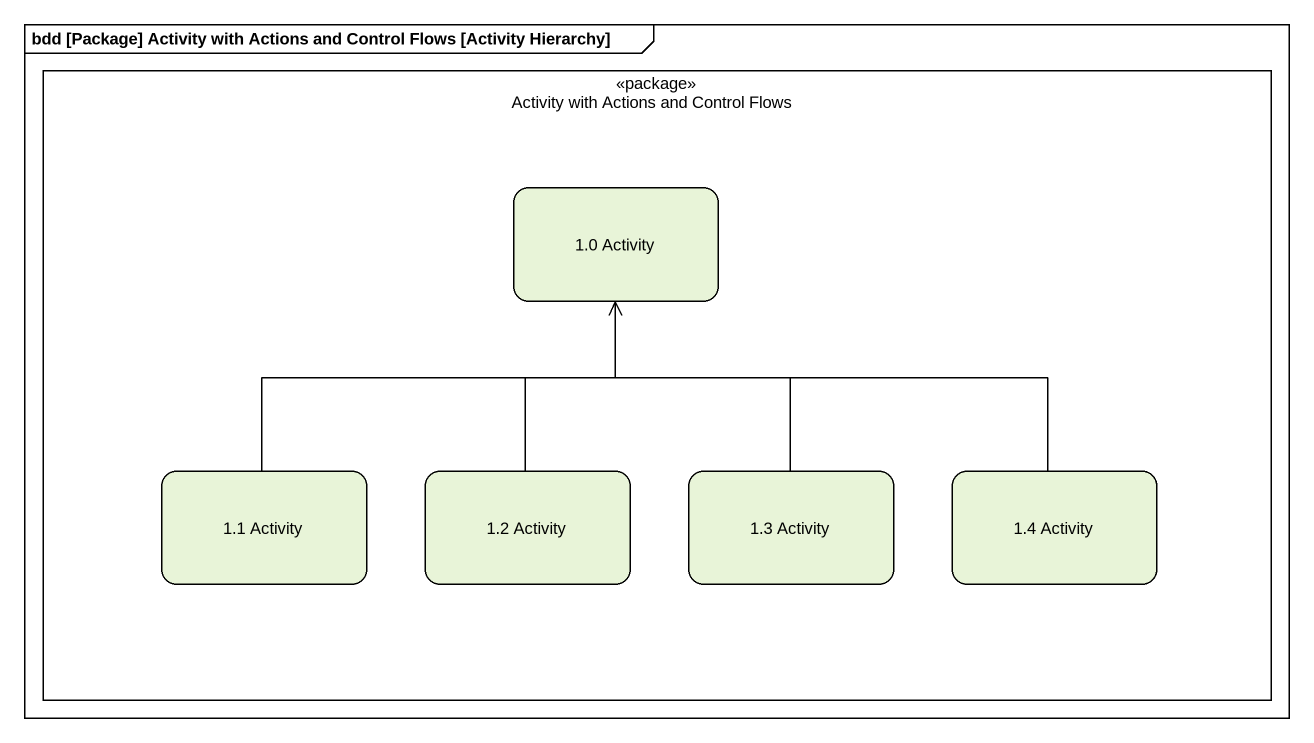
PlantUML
@startuml
mainframe bdd [Package] Activity with Actions and Control Flows [Activity Hierarchy]
hide empty description
state "Activity with Actions and Control Flows" as Activity_with_Actions_and <<package>> {
  state "1.0 Activity" as s1_0_Activity
  state "1.1 Activity" as s1_1_Activity
  state "1.2 Activity" as s1_2_Activity
  state "1.3 Activity" as s1_3_Activity
  state "1.4 Activity" as s1_4_Activity
}
s1_1_Activity -up-> s1_0_Activity
s1_2_Activity -up-> s1_0_Activity
s1_3_Activity -up-> s1_0_Activity
s1_4_Activity -up-> s1_0_Activity
@enduml
